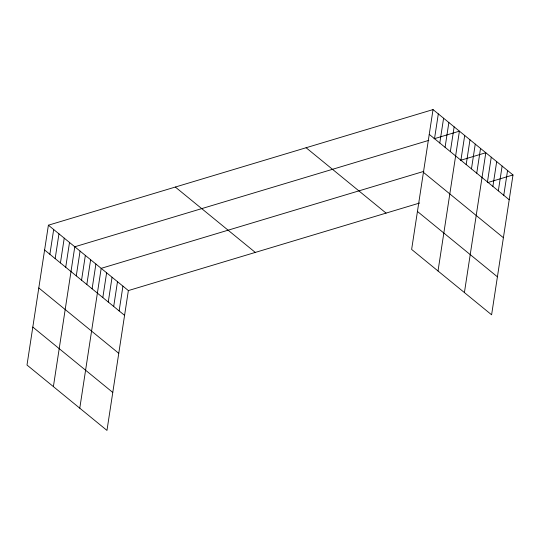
<?xml version="1.0" encoding="UTF-8"?>
<svg xmlns="http://www.w3.org/2000/svg" width="540" height="540" viewBox="0 0 540 540"><rect width="100%" height="100%" fill="white"/><g stroke="black" fill="none" stroke-linecap="round" stroke-linejoin="round"><path stroke-width="0.81" d="M48.398 225.2L27 365.04L106.967 430.414L128.365 290.574L48.398 225.2L433.033 109.586L513 174.96L491.603 314.8L411.635 249.426L433.033 109.586M49.883 254.3L53.676 229.513M55.161 258.613L58.955 233.827M60.44 262.933L64.233 238.14M65.718 267.246L69.512 242.46M53.392 386.613L74.79 246.773L428.807 140.359M76.275 275.873L80.069 251.087M81.553 280.186L85.347 255.4M86.832 284.506L90.626 259.72M92.111 288.819L95.897 264.033M79.778 408.186L101.176 268.346L423.839 171.362M102.823 297.581L106.616 272.795M108.263 302.022L112.057 277.236M113.697 306.47L117.491 281.684M119.138 310.919L122.931 286.126M434.518 138.686L438.311 113.9M439.796 143.006L443.59 118.213M445.075 147.319L448.862 122.533M450.346 151.632L454.14 126.846M438.021 270.999L459.419 131.159L434.032 138.794M460.904 160.258L464.697 135.472M466.182 164.579L469.976 139.793M471.461 168.892L475.254 144.106M476.739 173.205L480.533 148.419M464.413 292.572L485.811 152.732L460.424 160.367M487.458 181.966L491.252 157.181M492.892 186.415L496.685 161.622M498.332 190.856L502.126 166.07M503.766 195.304L507.56 170.519M128.365 290.574L419.668 203.013M487.613 182.594L513 174.96M429.239 134.372L509.207 199.746M423.428 172.341L503.395 237.715M417.44 211.457L497.414 276.831M306.099 147.737L386.073 213.111M175.325 187.049L255.299 252.423M44.604 249.986L124.578 315.36M38.799 287.955L118.766 353.329M32.812 327.071L112.779 392.445"/></g></svg>
